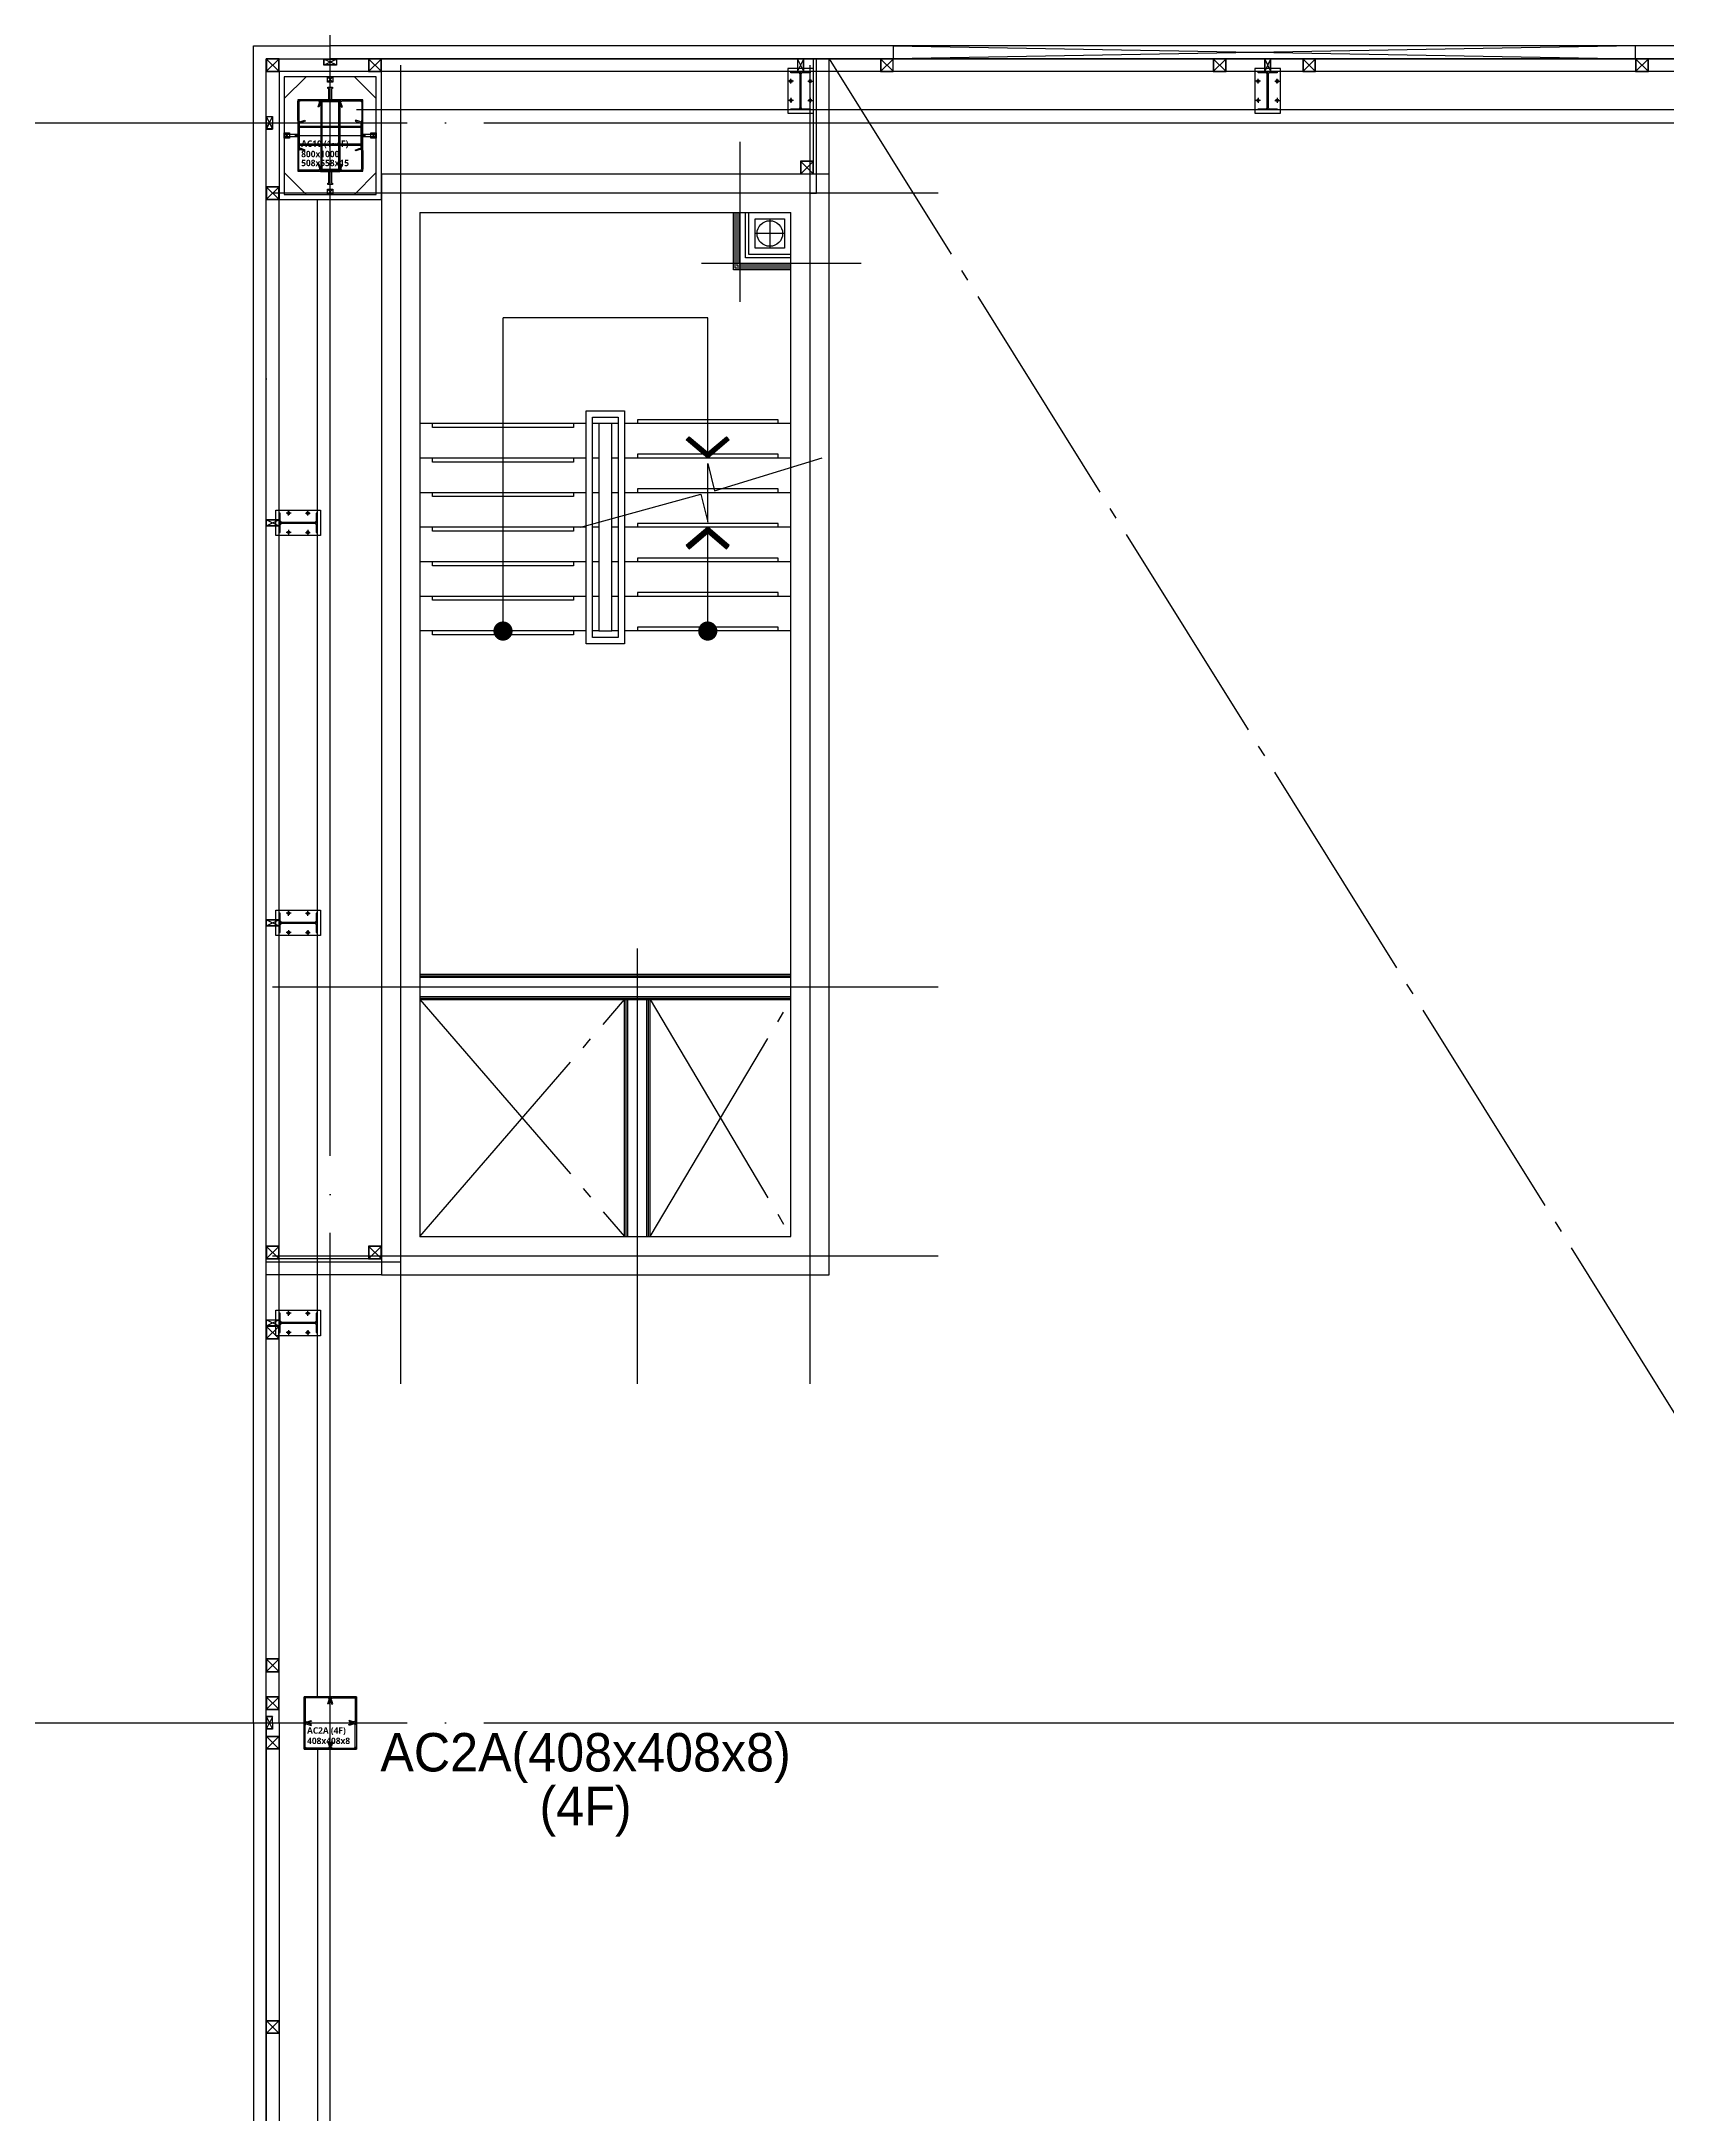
# Model space of a CAD drawing. Header units: millimetres. Extents: x -47382 to 204618, y -51045 to 127155.
# Drawn here: x 33743 to 46450, y 48312 to 64506 of the extents above; entities that cross this region are included whole.
import ezdxf
from ezdxf.enums import TextEntityAlignment as Align

# ---------------------------------------------------------------- set-up
doc = ezdxf.new("R2010")
doc.units = ezdxf.units.MM
doc.header["$LTSCALE"] = 300
doc.header["$MEASUREMENT"] = 0
for name, pattern in [('CEN', [62, 60, -1, 0, -1]), ('HID', [2, 1.1, -0.9]), ('STD_SHAFT', [7.3, 6, -0.5, 0.3, -0.5])]:
    doc.linetypes.add(name, pattern=pattern)
doc.layers.get('0').update_dxf_attribs({"linetype": 'CONTINUOUS'})
doc.layers.get('Defpoints').update_dxf_attribs({"color": 153, "linetype": 'CONTINUOUS'})
for name, color, linetype in [('1', 7, 'CONTINUOUS'), ('6', 6, 'CONTINUOUS'), ('A-CEN', 1, 'CEN'), ('A-CODE-DRAIN', 6, 'CONTINUOUS'), ('A-FLOR-FLIN-TYP2', 8, 'CONTINUOUS'), ('A-FLOR-GW', 6, 'CONTINUOUS'), ('A-FLOR-OPEN-BELO', 6, 'STD_SHAFT'), ('A-FLOR-PANL', 6, 'CONTINUOUS'), ('A-FLOR-STRA-ETC', 7, 'CONTINUOUS'), ('A-FLOR-STRA-MAIN', 4, 'CONTINUOUS'), ('A-FLOR-STRA-SUB', 9, 'CONTINUOUS'), ('A-FLOR-STUD', 9, 'CONTINUOUS'), ('A-ST-AXIS-CEN', 252, 'CEN'), ('A-ST-COL', 2, 'CONTINUOUS'), ('A-ST-CONC', 2, 'CONTINUOUS'), ('A-WALL-DRY1', 7, 'CONTINUOUS'), ('Bound', 9, 'CONTINUOUS'), ('SS-PLATE', 32, 'CONTINUOUS'), ('STEEL', 2, 'CONTINUOUS'), ('XREF-PLAN$0$A-STEEL', 7, 'CONTINUOUS')]:
    doc.layers.add(name, color=color, linetype=linetype)
doc.layers.add('Defpoint', color=161, linetype='CONTINUOUS', plot=False)
doc.layers.add('보조근', color=7, linetype='CONTINUOUS', lineweight=0)
doc.styles.add('SH_대대리576', font='NanumGothicBold.ttf')
doc.styles.add('돋움', font='')
doc.styles.get('돋움').set_extended_font_data('Dotum')

# ---------------------------------------------------------------- blocks, each defined once
blk = doc.blocks.new('A$C284E115B')
at = {"layer": 'A-FLOR-STUD'}
for p, q in [((2, 48, -103000), (98, 2, -103000)), ((2, 2, -103000), (98, 48, -103000))]:
    blk.add_line(p, q, dxfattribs=at)
at = {"layer": 'A-FLOR-STUD', "elevation": -103000}
for points in [[(0, 50), (100, 50), (100, 0), (0, 0)], [(2, 48), (98, 48), (98, 2), (2, 2)]]:
    blk.add_lwpolyline(points, close=True, dxfattribs=at)
blk = doc.blocks.new('BOLT')
at = {"layer": '1', "color": 251}
for p, q in [((-21, 0), (21, 0)), ((0, -21), (0, 21))]:
    blk.add_line(p, q, dxfattribs=at)
at = {"layer": '6', "color": 251}
blk.add_circle((0, 0), 11, dxfattribs=at)
blk = doc.blocks.new('WC2_BP')
at = {"layer": 'SS-PLATE', "color": 251, "ltscale": 0.05}
blk.add_lwpolyline([(-175, -100), (175, -100), (175, 100), (-175, 100)], close=True, dxfattribs=at)
at = {"linetype": 'HID', "yscale": 0.909090909090909, "zscale": 0.909090909090909}
for p, xscale in [((-75, 75), -0.909090909090909), ((75, 75), 0.909090909090909)]:
    blk.add_blockref('BOLT', p, dxfattribs=dict(at, xscale=xscale))
at = {"linetype": 'HID', "yscale": 0.909090909090909, "zscale": 0.909090909090909, "rotation": 180}
for p, xscale in [((-75, -75), 0.909090909090909), ((75, -75), -0.909090909090909)]:
    blk.add_blockref('BOLT', p, dxfattribs=dict(at, xscale=xscale))
blk = doc.blocks.new('H-300X150X6_5X9')
at = {"layer": 'Defpoint'}
for p, q in [((-3.25, 0), (3.25, 0)), ((0, -150), (0, 150))]:
    blk.add_line(p, q, dxfattribs=at)
at = {"layer": 'STEEL'}
blk.add_lwpolyline([(-75, -150), (-75, -141), (-16.25, -141, 0.41421356), (-3.25, -128), (-3.25, 128, 0.41421356), (-16.25, 141), (-75, 141), (-75, 150), (75, 150), (75, 141), (16.25, 141, 0.41421356), (3.25, 128), (3.25, -128, 0.41421356), (16.25, -141), (75, -141), (75, -150)], format="xyb", close=True, dxfattribs=at)
at = {"layer": 'SS-PLATE', "color": 251, "ltscale": 0.05, "rotation": 90}
blk.add_blockref('WC2_BP', (0, 0), dxfattribs=at)
blk = doc.blocks.new('A$C2E56680A')
blk.add_blockref('A$C284E115B', (0, 50))
at = {"layer": 'STEEL', "xscale": -1, "rotation": 90.00000000000001}
blk.add_blockref('H-300X150X6_5X9', (250, 75, -103000), dxfattribs=at)
blk = doc.blocks.new('3-11000')
at = {"layer": 'A-FLOR-FLIN-TYP2'}
for p, q in [((200, -400, -103000), (200, 11000, -103000)), ((500, 229, -103000), (500, 10796, -103000))]:
    blk.add_line(p, q, dxfattribs=at)
at = {"layer": 'A-FLOR-GW'}
for p, q in [((0, 0, -103000), (0, 11000, -103000)), ((100, 0, -103000), (100, 11000, -103000))]:
    blk.add_line(p, q, dxfattribs=at)
for p in [(100, 7250), (100, 3600)]:
    blk.add_blockref('A$C2E56680A', p)
blk = doc.blocks.new('XR-평면도$0$8F-PLAN$0$arrow2')
at = {"color": 8}
blk.add_lwpolyline([(-0.002, 0.87), (0.738, 0), (-0.002, -0.87), (0.15, -1), (1, 0), (0.15, 1)], close=True, dxfattribs=at)
for points in [[(-0.002, 0.87), (0.15, 1), (0.738, 0), (1, 0)], [(0.738, 0), (1, 0), (-0.002, -0.87), (0.15, -1)]]:
    blk.add_solid(points, dxfattribs=at)
blk = doc.blocks.new('G$C9CE1AF61')
at = {"layer": 'A-CEN'}
for p, q in [((1000, 10300), (1000, 0)), ((4200, 0), (4200, 10300)), ((5200, 9300), (0, 9300)), ((2850, 0), (2850, 3400)), ((0, 3100), (5200, 3100)), ((0, 1000), (5200, 1000))]:
    blk.add_line(p, q, dxfattribs=at)
at = {"layer": 'A-FLOR-OPEN-BELO'}
for p, q in [((1150, 3000), (2750, 1150)), ((1150, 1150), (2750, 3000)), ((2950, 3000), (4050, 1150)), ((2950, 1150), (4050, 3000))]:
    blk.add_line(p, q, dxfattribs=at)
at = {"layer": 'A-FLOR-STRA-ETC'}
for p, q in [((3400, 8325), (1800, 8325)), ((1800, 5880), (1800, 8325)), ((3400, 7230), (3400, 8325)), ((3400, 5880), (3400, 6690))]:
    blk.add_line(p, q, dxfattribs=at)
blk.add_lwpolyline([(2407, 6690), (3346, 6948), (3400, 6731), (3400, 7189), (3453, 6975), (4293, 7232)], dxfattribs=at)
at = {"layer": 'A-FLOR-STRA-ETC', "const_width": 75}
for points in [[(1800, 5842, -1), (1800, 5917, -1)], [(3400, 5842, -1), (3400, 5917, -1)]]:
    blk.add_lwpolyline(points, format="xyb", close=True, dxfattribs=at)
at = {"layer": 'A-FLOR-STRA-MAIN'}
for p, q in [((2450, 7500), (1150, 7500)), ((2550, 7500), (2500, 7500)), ((2700, 7500), (2650, 7500)), ((4050, 7500), (2750, 7500)), ((2450, 7230), (1150, 7230)), ((2550, 7230), (2500, 7230)), ((2700, 7230), (2650, 7230)), ((4050, 7230), (2750, 7230)), ((2450, 6960), (1150, 6960)), ((2550, 6960), (2500, 6960)), ((2700, 6960), (2650, 6960)), ((4050, 6960), (2750, 6960)), ((2450, 6690), (1150, 6690)), ((2550, 6690), (2500, 6690)), ((2700, 6690), (2650, 6690)), ((4050, 6690), (2750, 6690)), ((2450, 6420), (1150, 6420)), ((2550, 6420), (2500, 6420)), ((2700, 6420), (2650, 6420)), ((4050, 6420), (2750, 6420)), ((2450, 6150), (1150, 6150)), ((2550, 6150), (2500, 6150)), ((2700, 6150), (2650, 6150)), ((4050, 6150), (2750, 6150)), ((2450, 5880), (1150, 5880)), ((2550, 5880), (2500, 5880)), ((2700, 5880), (2650, 5880)), ((4050, 5880), (2750, 5880))]:
    blk.add_line(p, q, dxfattribs=at)
blk.add_lwpolyline([(2550, 5880), (2650, 5880), (2650, 7500), (2550, 7500)], close=True, dxfattribs=at)
at = {"layer": 'A-FLOR-STRA-SUB', "color": 250}
for points in [[(2350, 7500), (2350, 7470), (1250, 7470), (1250, 7500)], [(3950, 7500), (3950, 7530), (2850, 7530), (2850, 7500)], [(2350, 7230), (2350, 7200), (1250, 7200), (1250, 7230)], [(3950, 7230), (3950, 7260), (2850, 7260), (2850, 7230)], [(3950, 6960), (3950, 6990), (2850, 6990), (2850, 6960)], [(2350, 6960), (2350, 6930), (1250, 6930), (1250, 6960)], [(2350, 6690), (2350, 6660), (1250, 6660), (1250, 6690)], [(3950, 6690), (3950, 6720), (2850, 6720), (2850, 6690)], [(2350, 6420), (2350, 6390), (1250, 6390), (1250, 6420)], [(3950, 6420), (3950, 6450), (2850, 6450), (2850, 6420)], [(3950, 6150), (3950, 6180), (2850, 6180), (2850, 6150)], [(2350, 6150), (2350, 6120), (1250, 6120), (1250, 6150)], [(2350, 5880), (2350, 5850), (1250, 5850), (1250, 5880)], [(3950, 5880), (3950, 5910), (2850, 5910), (2850, 5880)]]:
    blk.add_lwpolyline(points, dxfattribs=at)
at = {"layer": 'A-FLOR-STRA-SUB'}
for points in [[(2750, 5780), (2450, 5780), (2450, 7600), (2750, 7600)], [(2700, 5830), (2500, 5830), (2500, 7550), (2700, 7550)]]:
    blk.add_lwpolyline(points, close=True, dxfattribs=at)
at = {"layer": 'A-ST-CONC'}
for p, q in [((850, 9450), (4350, 9450)), ((850, 9450), (850, 850)), ((4350, 850), (4350, 9450)), ((1150, 9150), (4050, 9150)), ((1150, 9150), (1150, 1150)), ((4050, 1150), (4050, 9150)), ((1150, 1150), (4050, 1150)), ((850, 850), (4350, 850))]:
    blk.add_line(p, q, dxfattribs=at)
at = {"layer": 'A-WALL-DRY1'}
for p, q in [((1150, 3200), (4050, 3200)), ((1150, 3187), (4050, 3187)), ((1150, 3175), (4050, 3175)), ((1150, 3025), (4050, 3025)), ((1150, 3012), (4050, 3012)), ((1150, 3000), (4050, 3000)), ((2750, 1150), (2750, 3000)), ((2762, 1150), (2762, 3000)), ((2775, 1150), (2775, 3000)), ((2925, 1150), (2925, 3000)), ((2938, 1150), (2938, 3000)), ((2950, 1150), (2950, 3000))]:
    blk.add_line(p, q, dxfattribs=at)
at = {"layer": 'A-FLOR-STRA-ETC', "extrusion": (0, 0, -1), "xscale": 166.9148302599861, "yscale": 167.8920954242349, "zscale": -166.9148302599861, "rotation": 270.0000170093786}
blk.add_blockref('XR-평면도$0$8F-PLAN$0$arrow2', (-3400, 7397), dxfattribs=at)
at = {"layer": 'A-FLOR-STRA-ETC', "xscale": 166.9148302599861, "yscale": 167.8920954242349, "zscale": 166.9148302599861, "rotation": 90.00001700937857}
blk.add_blockref('XR-평면도$0$8F-PLAN$0$arrow2', (3400, 6523), dxfattribs=at)
blk = doc.blocks.new('AC2A(4f)')
at = {"layer": 'A-ST-COL'}
for points in [[(42, 422, 0.414214), (30, 410), (30, 246, 0.520567), (46, 235), (77, 246), (80, 239), (49, 227, -0.520567), (22, 246), (22, 410, -0.414214), (42, 430), (206, 430, -0.520567), (225, 403), (213, 372), (206, 375), (217, 406, 0.520567), (206, 422)], [(410, 422, -0.414214), (422, 410), (422, 246, -0.520567), (406, 235), (375, 246), (372, 239), (403, 227, 0.520567), (430, 246), (430, 410, 0.414214), (410, 430), (246, 430, 0.520567), (227, 403), (239, 372), (246, 375), (235, 406, -0.520567), (246, 422)], [(42, 30, -0.414214), (30, 42), (30, 206, -0.520567), (46, 217), (77, 206), (80, 213), (49, 225, 0.520567), (22, 206), (22, 42, 0.414214), (42, 22), (206, 22, 0.520567), (225, 49), (213, 80), (206, 77), (217, 46, -0.520567), (206, 30)], [(410, 30, 0.414214), (422, 42), (422, 206, 0.520567), (406, 217), (375, 206), (372, 213), (403, 225, -0.520567), (430, 206), (430, 42, -0.414214), (410, 22), (246, 22, -0.520567), (227, 49), (239, 80), (246, 77), (235, 46, 0.520567), (246, 30)]]:
    blk.add_lwpolyline(points, format="xyb", close=True, dxfattribs=at)
at = {"layer": 'Bound', "color": 9, "linetype": 'Continuous'}
for p, q in [((430, 430), (22, 430)), ((22, 22), (22, 430)), ((430, 430), (430, 22)), ((22, 22), (430, 22))]:
    blk.add_line(p, q, dxfattribs=at)
at = {"layer": 'Defpoint'}
for p, q in [((226, 0), (226, 452)), ((0, 226), (452, 226))]:
    blk.add_line(p, q, dxfattribs=at)
at = {"layer": 'Defpoint', "linetype": 'Continuous', "style": 'SH_대대리576'}
for s, p in [('AC2A (4F)', (45, 167)), ('408x408x8', (45, 86))]:
    blk.add_text(s, height=50, dxfattribs=at).set_placement(p, align=Align.MIDDLE_LEFT)
blk = doc.blocks.new('xbar')
at = {"layer": 'Defpoints'}
blk.add_lwpolyline([(-21, 21), (21, 21), (21, -21), (-21, -21)], close=True, dxfattribs=at)
at = {"layer": '보조근'}
for p, q in [((-21, -21), (21, 21)), ((-21, 21), (21, -21))]:
    blk.add_line(p, q, dxfattribs=at)
blk = doc.blocks.new('AC10(1~4f)')
for points in [[(325, 779), (475, 779), (475, 764), (325, 764)], [(146, 598), (146, 400), (161, 400), (161, 598)], [(654, 400), (654, 598), (639, 598), (639, 400)], [(325, 219), (325, 234), (475, 234), (475, 219)]]:
    blk.add_hatch(color=9).paths.add_polyline_path(points)
for p, q in [((326, 764), (326, 234)), ((335, 764), (335, 234)), ((465, 764), (465, 234)), ((474, 764), (474, 234)), ((161, 574), (639, 574)), ((161, 565), (639, 565)), ((161, 435), (639, 435)), ((161, 426), (639, 426))]:
    blk.add_line(p, q)
for points in [[(760, 960), (40, 960), (40, 40), (760, 40)], [(390, 869), (382, 869), (382, 879), (418, 879), (418, 869), (410, 869), (410, 779), (390, 779)], [(56, 490), (56, 482), (46, 482), (46, 518), (56, 518), (56, 510), (146, 510), (146, 490)], [(744, 510), (744, 518), (754, 518), (754, 482), (744, 482), (744, 490), (654, 490), (654, 510)], [(410, 129), (418, 129), (418, 119), (382, 119), (382, 129), (390, 129), (390, 219), (410, 219)]]:
    blk.add_lwpolyline(points, close=True)
for points in [[(211, 960), (40, 789)], [(589, 960), (760, 789)], [(211, 40), (40, 211)], [(589, 40), (760, 211)]]:
    blk.add_lwpolyline(points)
at = {"color": 8, "linetype": 'Continuous'}
for points in [[(325, 779), (475, 779), (475, 764), (325, 764)], [(146, 598), (146, 400), (161, 400), (161, 598)], [(654, 400), (654, 598), (639, 598), (639, 400)], [(325, 219), (475, 219), (475, 234), (325, 234)]]:
    blk.add_lwpolyline(points, close=True, dxfattribs=at)
at = {"layer": 'A-ST-COL'}
blk.add_lwpolyline([(800, 1000), (0, 1000), (0, 0), (800, 0)], close=True, dxfattribs=at)
for points in [[(154, 620, 0.520567), (170, 609), (201, 620), (204, 613), (173, 601, -0.520567), (146, 620), (146, 759, -0.414214), (166, 779), (305, 779, -0.520567), (324, 752), (312, 721), (305, 724), (316, 755, 0.520567), (305, 771), (166, 771, 0.414214), (154, 759)], [(646, 620, -0.520567), (630, 609), (599, 620), (596, 613), (627, 601, 0.520567), (654, 620), (654, 759, 0.414214), (634, 779), (495, 779, 0.520567), (476, 752), (488, 721), (495, 724), (484, 755, -0.520567), (495, 771), (634, 771, -0.414214), (646, 759)], [(154, 380, -0.520567), (170, 391), (201, 380), (204, 387), (173, 399, 0.520567), (146, 380), (146, 241, 0.414214), (166, 221), (305, 221, 0.520567), (324, 248), (312, 279), (305, 276), (316, 245, -0.520567), (305, 229), (166, 229, -0.414214), (154, 241)], [(646, 380, 0.520567), (630, 391), (599, 380), (596, 387), (627, 399, -0.520567), (654, 380), (654, 241, -0.414214), (634, 221), (495, 221, -0.520567), (476, 248), (488, 279), (495, 276), (484, 245, 0.520567), (495, 229), (634, 229, 0.414214), (646, 241)]]:
    blk.add_lwpolyline(points, format="xyb", close=True, dxfattribs=at)
at = {"layer": 'Bound', "color": 9, "linetype": 'Continuous'}
for p, q in [((146, 779), (146, 221)), ((654, 779), (146, 779)), ((654, 221), (654, 779)), ((146, 221), (654, 221))]:
    blk.add_line(p, q, dxfattribs=at)
at = {"layer": 'Defpoint'}
for p, q in [((400, 199), (400, 799)), ((124, 500), (676, 500))]:
    blk.add_line(p, q, dxfattribs=at)
at = {"layer": '보조근', "rotation": 89.99999999999937}
for p in [(400, 939), (61, 500), (739, 500), (400, 61)]:
    blk.add_blockref('xbar', p, dxfattribs=at)
at = {"layer": 'Defpoint', "linetype": 'Continuous', "style": 'SH_대대리576'}
for s, p in [('AC10 (1~4F)', (173, 437)), ('800x1000', (173, 356)), ('508x558x15', (173, 286))]:
    blk.add_text(s, height=50, dxfattribs=at).set_placement(p, align=Align.MIDDLE_LEFT)
blk = doc.blocks.new('ACT 지상4층구조평면도')
for name, p in [('AC10(1~4f)', (82982, 114316)), ('AC2A(4f)', (83156, 102190))]:
    blk.add_blockref(name, p)
blk = doc.blocks.new('XREF-PLAN$0$각-100X100')
at = {"layer": 'XREF-PLAN$0$A-STEEL', "color": 1}
for p, q in [((-47.7, -47.7), (47.7, 47.7)), ((-47.7, 47.7), (47.7, -47.7))]:
    blk.add_line(p, q, dxfattribs=at)
at = {"layer": 'XREF-PLAN$0$A-STEEL'}
blk.add_lwpolyline([(-50, -50), (50, -50), (50, 50), (-50, 50)], close=True, dxfattribs=at)
at = {"layer": 'XREF-PLAN$0$A-STEEL', "color": 8}
blk.add_lwpolyline([(-47.7, -47.7), (47.7, -47.7), (47.7, 47.7), (-47.7, 47.7)], close=True, dxfattribs=at)

msp = doc.modelspace()

# ---------------------------------------------------------------- linework, layer by layer
for p, q in [((46200, 64471), (40400, 64371)), ((40400, 64471), (46200, 64371))]:
    msp.add_line(p, q)
msp.add_lwpolyline([(40400, 64371), (46200, 64371), (46200, 64471), (40400, 64471)], close=True)
at = {"layer": 'A-CEN'}
for p, q in [((39200, 63721), (39200, 62471)), ((40150, 62771), (38900, 62771))]:
    msp.add_line(p, q, dxfattribs=at)
for points in [[(75700, 64371), (135500, 64371), (135500, 6371), (35500, 6371), (35500, 64371), (74500, 64371)], [(39750, 63321), (39800, 63321), (39800, 64371)], [(36550, 55021), (36550, 54971), (35500, 54971)]]:
    msp.add_lwpolyline(points, dxfattribs=at)
at = {"layer": 'A-CODE-DRAIN'}
for p, q in [((39550, 63006), (39320, 63006)), ((39435, 63121), (39435, 62891))]:
    msp.add_line(p, q, dxfattribs=at)
msp.add_circle((39435, 63006), 100, dxfattribs=at)
at = {"layer": 'A-FLOR-FLIN-TYP2'}
for p, q in [((35600, 51371), (35600, 63271)), ((35900, 51575), (35900, 63271)), ((35600, 51371), (35600, 40371)), ((35900, 51167), (35900, 40625))]:
    msp.add_line(p, q, dxfattribs=at)
at = {"layer": 'A-FLOR-GW'}
for p, q in [((35400, 51371), (35400, 63871)), ((35500, 51371), (35500, 63871)), ((35400, 51371), (35400, 40371)), ((35500, 51371), (35500, 40371))]:
    msp.add_line(p, q, dxfattribs=at)
for points in [[(35400, 63871), (35400, 64471), (36000, 64471)], [(35500, 63871), (35500, 64371), (36000, 64371)]]:
    msp.add_lwpolyline(points, dxfattribs=at)
at = {"layer": 'A-FLOR-OPEN-BELO'}
msp.add_line((39900, 64371), (76100, 6371), dxfattribs=at)
at = {"layer": 'A-FLOR-PANL'}
for points in [[(39775, 63471), (39775, 64371)], [(39900, 63471), (39900, 64371)], [(36400, 54996), (35500, 54996)], [(36400, 54871), (35500, 54871)]]:
    msp.add_lwpolyline(points, dxfattribs=at)
at = {"layer": 'A-FLOR-STUD'}
for p, q in [((36000, 64346), (36048, 64369)), ((36000, 64346), (36048, 64324)), ((35525, 63871), (35502, 63824)), ((35525, 63871), (35548, 63824)), ((35502, 51419), (35525, 51371)), ((35502, 51324), (35525, 51371)), ((35548, 51419), (35525, 51371)), ((35548, 51324), (35525, 51371))]:
    msp.add_line(p, q, dxfattribs=at)
for points in [[(36000, 64371), (36050, 64371), (36050, 64321), (36000, 64321)], [(36000, 64369), (36048, 64369), (36048, 64324), (36000, 64324)], [(35500, 63871), (35500, 63821), (35550, 63821), (35550, 63871)], [(35502, 63871), (35502, 63824), (35548, 63824), (35548, 63871)], [(35550, 51371), (35550, 51421), (35500, 51421), (35500, 51371)], [(35550, 51371), (35550, 51321), (35500, 51321), (35500, 51371)], [(35548, 51371), (35548, 51419), (35502, 51419), (35502, 51371)], [(35548, 51371), (35548, 51324), (35502, 51324), (35502, 51371)]]:
    msp.add_lwpolyline(points, dxfattribs=at)
at = {"layer": 'A-ST-AXIS-CEN'}
for p, q in [((36000, 0), (36000, 99371)), ((0, 63871), (142000, 63871)), ((0, 51371), (142000, 51371))]:
    msp.add_line(p, q, dxfattribs=at)
at = {"layer": 'A-WALL-DRY1'}
for points in [[(39600, 62721), (39150, 62721), (39150, 63171)], [(39600, 62736), (39165, 62736), (39165, 63171)], [(39600, 62751), (39180, 62751), (39180, 63171)], [(39600, 62766), (39195, 62766), (39195, 63171)], [(39600, 62816), (39245, 62816), (39245, 63171)], [(39600, 62841), (39270, 62841), (39270, 63171)]]:
    msp.add_lwpolyline(points, dxfattribs=at)
msp.add_lwpolyline([(39550, 62891), (39320, 62891), (39320, 63121), (39550, 63121)], close=True, dxfattribs=at)

# ---------------------------------------------------------------- block references
for name, p in [('ACT 지상4층구조평면도', (-47382, -51045)), ('G$C9CE1AF61', (35550, 54021)), ('A$C284E115B', (35950, 64321)), ('A$C2E56680A', (35500, 60671)), ('A$C2E56680A', (35500, 57546)), ('A$C2E56680A', (35500, 54421))]:
    msp.add_blockref(name, p)
at = {"xscale": -1, "rotation": 89.99999999999999}
msp.add_blockref('3-11000', (47000, 64471), dxfattribs=at)
at = {"ltscale": 5, "rotation": 180}
for p in [(35550, 64321), (36350, 64321), (40350, 64321), (42950, 64321), (43650, 64321), (46250, 64321), (39725, 63521), (35550, 63321), (35550, 55046), (36350, 55046), (35550, 54421), (35550, 51821), (35550, 51525)]:
    msp.add_blockref('XREF-PLAN$0$각-100X100', p, dxfattribs=at)
at = {"rotation": 89.99999999999999}
msp.add_blockref('A$C284E115B', (35550, 63821), dxfattribs=at)
at = {"ltscale": 5, "xscale": -1}
for p in [(35550, 51217), (35550, 48996)]:
    msp.add_blockref('XREF-PLAN$0$각-100X100', p, dxfattribs=at)

# ---------------------------------------------------------------- texts
at = {"layer": 'Defpoints', "linetype": 'Continuous', "style": '돋움'}
for s, p in [('AC2A(408x408x8)', (37995, 50902)), ('(4F)', (37995, 50482))]:
    msp.add_text(s, height=300, dxfattribs=at).set_placement(p, align=Align.BOTTOM_CENTER)

doc.saveas('drawing.dxf')
